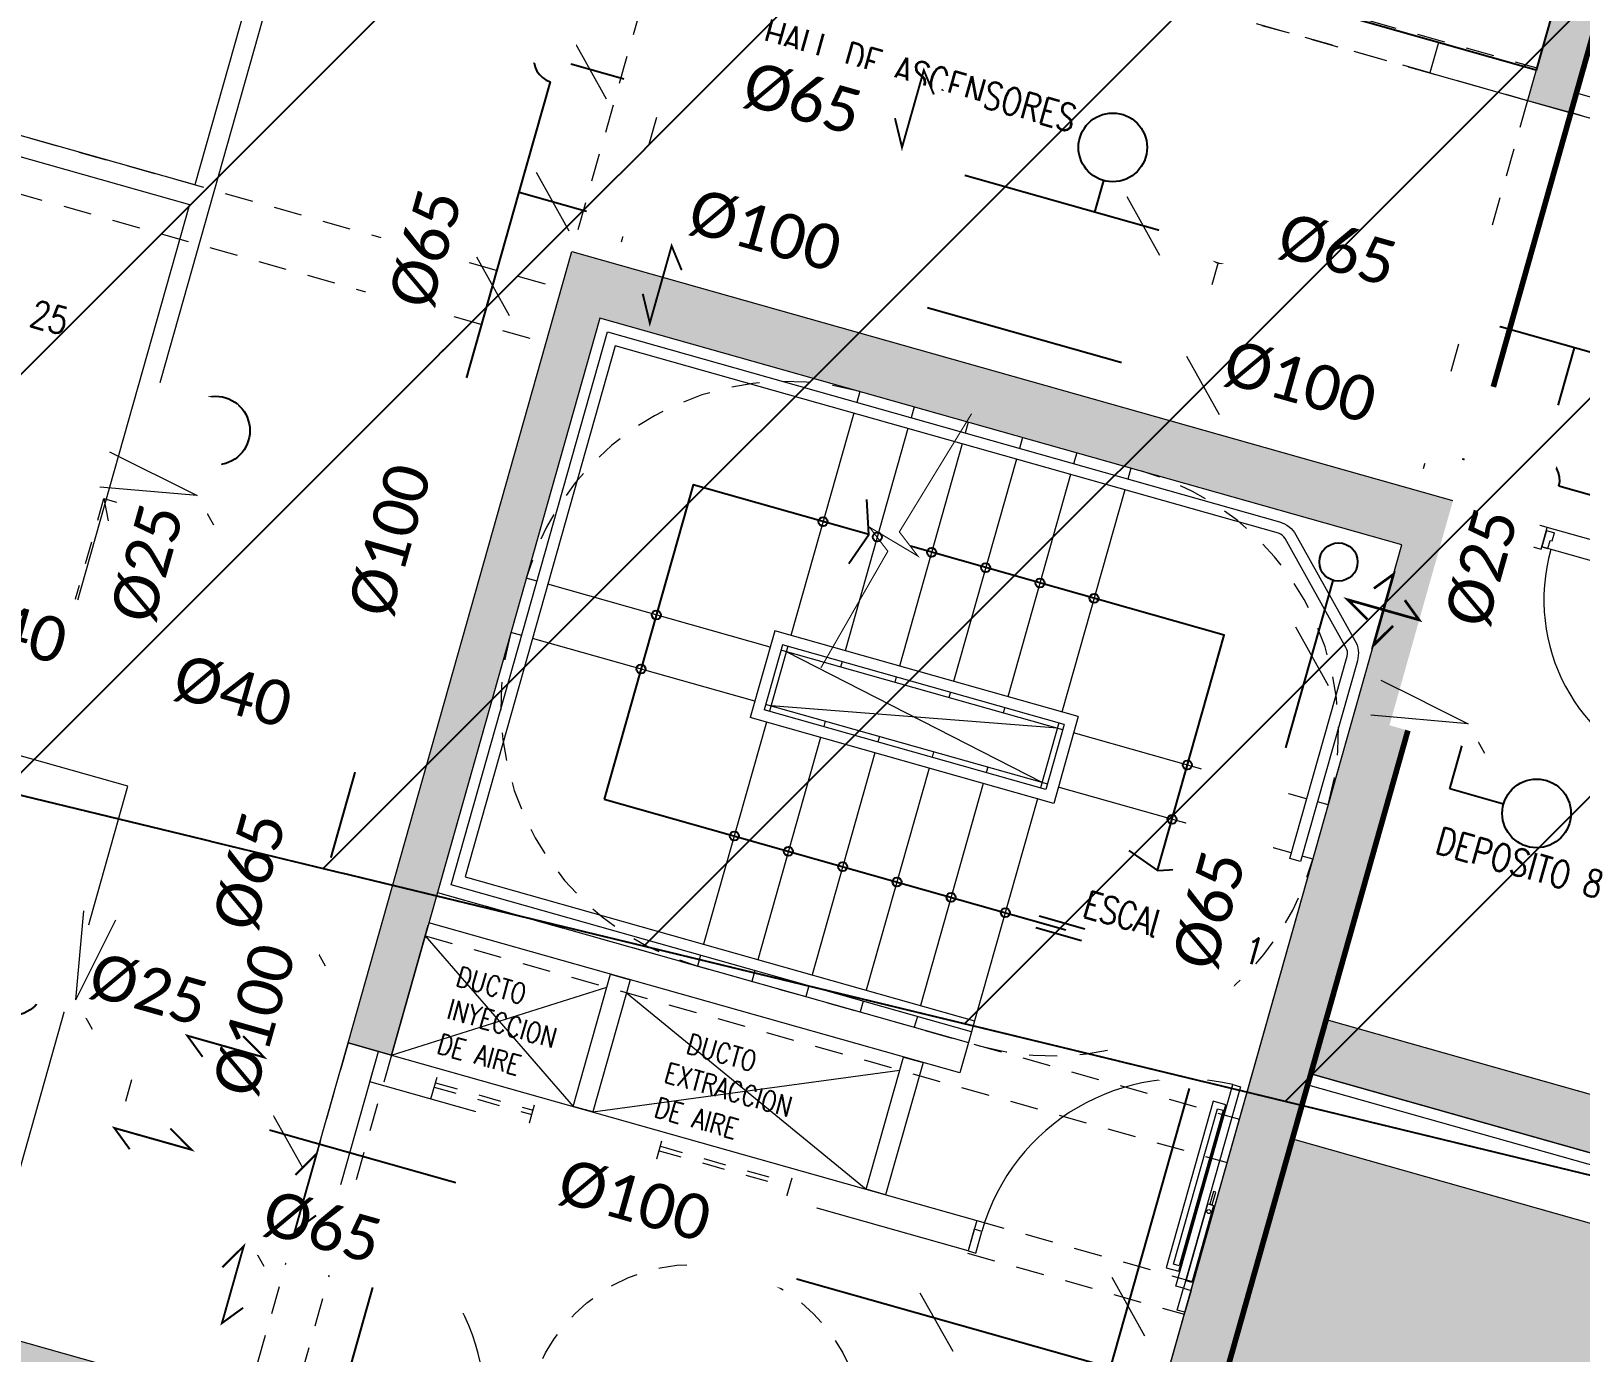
# Model space of a CAD drawing. Header units: inches. Extents: x 0 to 766, y -245 to 236.
# Drawn here: x 116.88 to 123.75, y -206.51 to -200.65 of the extents above; entities that cross this region are included whole.
import ezdxf
from ezdxf.enums import TextEntityAlignment as Align

# ---------------------------------------------------------------- set-up
doc = ezdxf.new("R2010")
doc.units = ezdxf.units.IN
doc.header["$MEASUREMENT"] = 0
for name, pattern in [('CONTINUA', [0]), ('DASHED2', [0.375, 0.25, -0.125]), ('HIDDEN2', [0.1875, 0.125, -0.0625])]:
    doc.linetypes.add(name, pattern=pattern)
for name, color, linetype, lineweight in [('00 SOS 911 - ACCES. ACI', 125, 'Continuous', 9), ('000 SOS 911 - ACCESORIOS ACI', 3, 'Continuous', 20), ('000 SOS 911 ROCIADORES', 5, 'Continuous', 25), ('000 SOS 911 SOPORTES ACI', 3, 'Continuous', 25), ('000 SOS 911 TEXTOS', 4, 'Continuous', 0), ('000 SOS 911 TUBERIA ACI', 1, 'Continuous', 25), ('A-PLACAS', 251, 'Continuous', 9), ('A-VIGAS', 251, 'HIDDEN2', 9), ('BARANDAS', 251, 'Continuous', 9), ('CIRCULACION PEATONAL', 251, 'Continuous', 5), ('DOBLE MURO 0.09', 251, 'Continuous', 5), ('FLECHITAS', 251, 'Continuous', 9), ('HATCH', 251, 'Continuous', 9), ('MURO-BAJO', 251, 'Continuous', 9), ('MUROS', 251, 'Continuous', 9), ('NIVELES-NPT', 251, 'Continuous', 9), ('PROYECCION', 251, 'DASHED2', 9), ('PROYECCIONES', 251, 'HIDDEN2', 9), ('PUERTAS', 251, 'Continuous', 9), ('Tabique 0.09', 251, 'Continuous', 5), ('TEXTO-AMBIENTE', 251, 'Continuous', 9), ('TEXTO-INDICACIONES', 251, 'Continuous', 9)]:
    doc.layers.add(name, color=color, linetype=linetype, lineweight=lineweight)
doc.layers.add('relleno', color=7, linetype='Continuous')
doc.styles.add('P&R', font='calibril.ttf')
doc.styles.add('ROMANS', font='romans.shx', dxfattribs={"width": 0.8})
pattern_1 = [(344.214, (-77.247796, -333.846095), (0.05978425, 0.06558454), [0, -0.079375])]

# ---------------------------------------------------------------- blocks, each defined once
blk = doc.blocks.new('ESTR_PISO-SS')
at = {"layer": 'HATCH'}
h = blk.add_hatch(color=251, dxfattribs=at)
h.dxf.hatch_style = 1
h.paths.add_polyline_path([(16.4277, 16.4), (24.2777, 16.4), (24.2777, 16.15), (16.4277, 16.15)])
h.paths.add_polyline_path([(48.7277, 19.44), (44.4277, 19.44), (44.4277, 18.05), (36.6277, 18.05), (36.6277, 17.65), (34.7277, 17.65), (34.7277, 15.94), (31.9278, 15.94), (31.9278, 15.69), (34.9277, 15.69), (34.9277, 17.45), (36.8277, 17.45), (36.8277, 17.85), (44.6277, 17.85), (44.6277, 19.24), (48.7277, 19.24)])
h.paths.add_polyline_path([(8.4777, 13.45), (12.4777, 13.45), (12.4777, 13.12), (12.2777, 13.12), (12.2777, 13.2), (8.4777, 13.2)])
h.paths.add_polyline_path([(23.7209, 47.9769), (29.1093, 49.0791), (30.3277, 43.1237), (30.3277, 34.35), (47.1277, 34.35), (47.1277, 29.35), (48.0293, 29.35), (53.6444, 25.45), (50.1777, 20.4588), (50.1777, 19.24), (49.9777, 19.24), (49.9777, 20.5215), (53.366, 25.3999), (47.9667, 29.15), (46.8777, 29.15), (46.8777, 34.1), (30.0777, 34.1), (30.0777, 43.0984), (28.9145, 48.7841), (23.771, 47.732)])
h.paths.add_polyline_path([(-8.4813, 46.57), (-7.0908, 19.8455), (-0.8016, 20.2161), (-0.296, 10.5), (5.0277, 10.5), (5.0277, 13.2), (5.2777, 13.2), (5.2777, 10.25), (-0.5334, 10.25), (-1.0381, 19.9517), (-7.3274, 19.5811), (-8.7421, 46.77), (6.2027, 46.77), (6.2027, 46.57)])
h = blk.add_hatch(color=251, dxfattribs=at)
h.dxf.hatch_style = 1
h.paths.add_polyline_path([(8.4777, 18.6), (5.0277, 18.6), (5.0277, 17.15), (5.2777, 17.15), (5.2777, 18.35), (8.4777, 18.35)])
h.paths.add_polyline_path([(4.0277, 23.92), (8.4777, 23.92), (8.4777, 24.17), (5.2777, 24.17), (5.2777, 25.35), (5.0277, 25.35), (5.0277, 24.17), (4.0277, 24.17)])
h.paths.add_polyline_path([(12.4777, 20.57), (12.4777, 22.52), (16.1777, 22.52), (16.1777, 20.57), (16.3777, 20.57), (16.3777, 22.52), (16.8777, 22.52), (16.8777, 22.77), (12.4777, 22.77), (12.4777, 29.37), (12.2777, 29.37), (12.2777, 20.57)])
h.paths.add_polyline_path([(15.7777, 24.57), (19.0777, 24.57), (19.0777, 24.82), (15.7777, 24.82)])
h.paths.add_polyline_path([(-2.2828, 28.4768), (-2.882, 28.4456), (-2.869, 28.196), (-2.2698, 28.2272)])
h.paths.add_polyline_path([(-2.023, 23.4836), (-2.6222, 23.4524), (-2.6092, 23.2027), (-2.01, 23.2339)])
h.paths.add_polyline_path([(-2.5426, 33.4701), (-3.1418, 33.4389), (-3.1288, 33.1892), (-2.5296, 33.2204)])
h.paths.add_polyline_path([(4.0277, 33.97), (9.1277, 33.97), (9.1277, 33.72), (5.3777, 33.72), (5.3777, 33.32), (5.1277, 33.32), (5.1277, 33.72), (4.0277, 33.72)])
h.paths.add_polyline_path([(4.0277, 29.27), (5.0277, 29.27), (5.0277, 29.87), (5.3777, 29.87), (5.3777, 29.27), (8.4777, 29.27), (8.4777, 29.02), (4.0277, 29.02)])
h.paths.add_polyline_path([(5.6777, 44.02), (6.5277, 44.02), (6.5277, 43.72), (5.6777, 43.72)])
h.paths.add_polyline_path([(6.0277, 41.32), (6.0277, 40.27), (5.6777, 40.27), (5.6777, 41.32)])
h.paths.add_polyline_path([(3.1777, 41.07), (3.1777, 41.67), (2.9277, 41.67), (2.9277, 41.07)])
h.paths.add_polyline_path([(-3.1885, 41.0718), (-3.7877, 41.0406), (-3.7747, 40.7909), (-3.1755, 40.8221)])
h.paths.add_polyline_path([(17.7277, 41.32), (17.7277, 40.27), (17.3777, 40.27), (17.3777, 41.32)])
h.paths.add_polyline_path([(24.6277, 44.795), (24.6277, 44.195), (24.3777, 44.195), (24.3777, 44.795)])
h.paths.add_polyline_path([(24.6277, 40.87), (24.6277, 40.27), (24.3777, 40.27), (24.3777, 40.87)])
h.paths.add_polyline_path([(14.2777, 33.72), (18.2777, 33.72), (18.2777, 33.97), (14.2777, 33.97)])
h.paths.add_polyline_path([(15.7777, 29.37), (19.0777, 29.37), (19.0777, 29.12), (15.7777, 29.12)])
h.paths.add_polyline_path([(23.1777, 28.595), (23.7777, 28.595), (23.7777, 28.845), (23.1777, 28.845)])
h.paths.add_polyline_path([(23.1777, 33.72), (23.7777, 33.72), (23.7777, 33.97), (23.1777, 33.97)])
h.paths.add_polyline_path([(30.5777, 28.725), (31.1777, 28.725), (31.1777, 28.975), (30.5777, 28.975)])
h.paths.add_polyline_path([(36.6277, 29.65), (36.6277, 28.725), (36.8777, 28.725), (36.8777, 29.65)])
h.paths.add_polyline_path([(41.7527, 30), (41.7527, 29.4), (42.0027, 29.4), (42.0027, 30)])
h.paths.add_polyline_path([(46.8777, 23.1), (46.8777, 22.5), (47.1277, 22.5), (47.1277, 23.1)])
h.paths.add_polyline_path([(41.7527, 22.75), (41.7527, 22.15), (42.0027, 22.15), (42.0027, 22.75)])
h.paths.add_polyline_path([(28.0777, 15.69), (27.8277, 15.69), (27.8277, 16.4), (28.0777, 16.4)])
h.paths.add_polyline_path([(23.1777, 20.57), (23.7777, 20.57), (23.7777, 20.82), (23.1777, 20.82)])
h.paths.add_polyline_path([(23.1777, 23.47), (23.7777, 23.47), (23.7777, 23.72), (23.1777, 23.72)])
h.paths.add_polyline_path([(30.5777, 20.15), (31.1777, 20.15), (31.1777, 20.4), (30.5777, 20.4)])
h.paths.add_polyline_path([(36.6277, 22.75), (36.6277, 22.15), (36.8777, 22.15), (36.8777, 22.75)])
h.paths.add_polyline_path([(30.5777, 25.2), (31.1777, 25.2), (31.1777, 25.45), (30.5777, 25.45)])
h.paths.add_polyline_path([(18.9777, 20.57), (19.5777, 20.57), (19.5777, 20.82), (18.9777, 20.82)])
h.paths.add_polyline_path([(16.4277, 12.87), (12.2777, 12.87), (12.2777, 13.12), (16.1777, 13.12), (16.1777, 18.52), (12.4777, 18.52), (12.4777, 15.12), (12.2777, 15.12), (12.2777, 18.77), (16.4277, 18.77)])
h.paths.add_polyline_path([(5.0277, 13.45), (8.4777, 13.4501), (8.4777, 13.2), (5.0277, 13.2)])
h.paths.add_polyline_path([(6.2027, 46.52), (6.2027, 46.77), (17.7277, 46.77), (17.7277, 46.52)])
h.paths.add_polyline_path([(11.5527, 40.27), (11.8027, 40.27), (11.8027, 46.515), (11.5527, 46.515)])
at = {"layer": 'A-PLACAS', "elevation": 0}
for points in [[(12.4777, 20.57), (12.4777, 22.52), (16.1777, 22.52), (16.1777, 20.57), (16.3777, 20.57), (16.3777, 22.52), (16.8777, 22.52), (16.8777, 22.77), (12.4777, 22.77), (12.4777, 29.37), (12.2777, 29.37), (12.2777, 20.57)], [(16.4277, 12.87), (12.2777, 12.87), (12.2777, 13.12), (16.1777, 13.12), (16.1777, 18.52), (12.4777, 18.52), (12.4777, 15.12), (12.2777, 15.12), (12.2777, 18.77), (16.4277, 18.77)], [(16.4277, 16.4), (24.2777, 16.4), (24.2777, 16.15), (16.4277, 16.15)], [(8.4777, 13.45), (12.4777, 13.45), (12.4777, 13.12), (12.2777, 13.12), (12.2777, 13.2), (8.4777, 13.2)]]:
    blk.add_lwpolyline(points, close=True, dxfattribs=at)
at = {"layer": 'A-VIGAS'}
for p, q in [((12.4777, 20.72, 0), (16.1777, 20.72, 0)), ((12.2777, 20.57, 0), (12.2777, 18.77, 0)), ((12.4777, 20.57, 0), (16.1777, 20.57, 0)), ((12.4777, 20.57, 0), (12.4777, 18.77, 0)), ((16.1777, 20.57, 0), (16.1777, 18.77, 0)), ((16.3777, 20.57, 0), (16.3777, 18.77, 0)), ((23.1777, 20.57, 0), (16.3777, 20.57, 0)), ((8.4777, 18.6, 0), (12.2777, 18.6, 0)), ((8.4777, 18.35, 0), (12.2777, 18.35, 0)), ((12.4777, 15.87, 0), (16.1777, 15.87, 0)), ((12.4777, 15.67, 0), (16.1777, 15.67, 0)), ((12.2777, 15.12, 0), (12.2777, 13.45, 0)), ((12.4777, 15.12, 0), (12.4777, 13.45, 0))]:
    blk.add_line(p, q, dxfattribs=at)
blk = doc.blocks.new('PUERTABARRA')
at = {"layer": 'FLECHITAS'}
for points in [[(-0.5002, -0.0233), (-0.441, -0.0233), (-0.441, -0.0131), (-0.5002, -0.0131)], [(-0.0845, -0.0327), (-0.4406, -0.0327), (-0.4406, -0.0066), (-0.0845, -0.0066)], [(-0.8851, -0.134), (-0.117, -0.134), (-0.117, -0.0756), (-0.8851, -0.0756)], [(-0.1413, -0.1072), (-0.8584, -0.1072), (-0.8584, -0.0805), (-0.1413, -0.0805)]]:
    blk.add_lwpolyline(points, close=True, dxfattribs=at)
blk.add_circle((-0.4086, -0.0197), 0.0089, dxfattribs=at)
blk.add_arc((-0.0496, -0.0339), 0.9311, 182.22243, 270.0538, dxfattribs=at)
at = {"layer": 'PUERTAS'}
for points in [[(-0.05, 0), (0.05, 0), (0.05, -0.035), (-0.05, -0.035)], [(-0.98, -0.035), (-0.05, -0.035), (-0.05, -0.07), (-0.98, -0.07)], [(-0.05, -1), (0.05, -1), (0.05, -0.965), (-0.05, -0.965)]]:
    blk.add_lwpolyline(points, close=True, dxfattribs=at)
blk = doc.blocks.new('P-90 MARCO 3.5x1.5')
at = {"layer": 'PUERTAS'}
for p, q in [((0.038, 0.0762), (0.038, 0.8962)), ((0.038, 0.8962), (0.073, 0.8962)), ((0.073, 0.8962), (0.073, 0.0762)), ((0.038, 0.0762), (0.073, 0.0762))]:
    blk.add_line(p, q, dxfattribs=at)
at = {"layer": 'PUERTAS', "linetype": 'Continuous'}
for p, q in [((0, 0), (0, 0.0762)), ((0, 0.0762), (0.028, 0.0762)), ((0.028, 0.0762), (0.028, 0.0382)), ((0.9, 0.0762), (0.872, 0.0762)), ((0.872, 0.0762), (0.872, 0.0382)), ((0.9, 0), (0.9, 0.0762)), ((0.028, 0.0382), (0.038, 0.0382)), ((0.038, 0.0382), (0.038, 0)), ((0.862, 0.0382), (0.862, 0)), ((0.872, 0.0382), (0.862, 0.0382)), ((0, 0), (0.038, 0)), ((0.9, 0), (0.862, 0))]:
    blk.add_line(p, q, dxfattribs=at)
at = {"layer": 'PUERTAS', "color": 7, "linetype": 'Continuous'}
blk.add_arc((0.038, 0.0762), 0.82, 0, 87.55371, dxfattribs=at)
blk = doc.blocks.new('NPT')
at = {"layer": 'NIVELES-NPT'}
h = blk.add_hatch(color=256, dxfattribs=at)
h.paths.add_polyline_path([(0, -0.0613), (0, 0), (-0.0603, 0, 0.004279), (-0.0603, -0.001, 0.414214)])
h.paths.add_polyline_path([(0, 0), (0.0603, 0, 0.409209), (0, 0.0593)])
blk.add_line((0.932, 0), (-0.1193, 0), dxfattribs=at)
blk.add_lwpolyline([(0, -0.1598), (0, 0.1494)], dxfattribs=at)
at = {"layer": 'NIVELES-NPT', "linetype": 'Continuous'}
blk.add_circle((0, -0.001), 0.0603, dxfattribs=at)
at = {"layer": 'NIVELES-NPT', "style": 'ROMANS', "width": 0.8}
blk.add_attdef('N.P.T.±0.00', (0.1175, 0.0358), '', height=0.1, dxfattribs=at)
blk = doc.blocks.new('UPR1')
at = {"layer": '000 SOS 911 ROCIADORES'}
blk.add_circle((0, 0), 6, dxfattribs=at)
blk = doc.blocks.new('000 SOS911 - COLGADORES')
at = {"layer": '000 SOS 911 - ACCESORIOS ACI'}
blk.add_lwpolyline([(2289.8201, 2442.9039), (2290.0306, 2442.6931)], dxfattribs=at)
blk = doc.blocks.new('Soporte Doble Sentido')
at = {"layer": '000 SOS 911 SOPORTES ACI', "const_width": 0.02}
for points in [[(-0.114, 0.136), (0, 0.28), (0, -0.28), (0.103, -0.097)], [(0.136, 0.114), (0.28, 0), (-0.28, 0), (-0.097, -0.103)]]:
    blk.add_lwpolyline(points, dxfattribs=at)
blk = doc.blocks.new('Soporte Longitudinal')
at = {"layer": '000 SOS 911 SOPORTES ACI', "const_width": 0.02}
blk.add_lwpolyline([(-0.14, -0.149), (-0.405, 0), (0.405, 0), (0.197, 0.164)], dxfattribs=at)

msp = doc.modelspace()

# ---------------------------------------------------------------- hatches: boundary and pattern name
at = {"layer": 'HATCH'}
h = msp.add_hatch(dxfattribs=at)
h.set_pattern_fill('DOTS', color=251, scale=0.05, angle=-15.786)
h.set_pattern_definition(pattern_1)
h.paths.add_polyline_path([(139.8677, -210.9525), (137.5101, -210.286), (135.4864, -217.4442), (134.0672, -216.4305), (133.6944, -216.7986), (133.9888, -215.7573), (133.5627, -216.0701), (132.5468, -215.3444), (134.3063, -209.1205), (133.3441, -208.8484), (131.7118, -214.6221), (132.626, -214.8806), (132.558, -215.1211), (131.4032, -214.7947), (130.5982, -214.2196), (130.2254, -214.5878), (130.5198, -213.5465), (130.0937, -213.8592), (128.4204, -212.664), (129.838, -207.6494), (122.4765, -205.5682), (121.6658, -208.4358), (117.6712, -207.3065), (117.761, -206.9889), (117.1368, -206.8126), (117.1368, -206.8127), (111.0262, -205.085), (110.2236, -207.9237), (110.1274, -207.8965), (107.4205, -217.4713), (135.7598, -225.483)])
h = msp.add_hatch(dxfattribs=at)
h.set_pattern_fill('DOTS', color=251, scale=0.05, angle=-15.786)
h.set_pattern_definition(pattern_1)
h.paths.add_polyline_path([(139.8677, -210.9525), (137.5101, -210.286), (135.4864, -217.4442), (134.0672, -216.4305), (133.6944, -216.7986), (133.9888, -215.7573), (133.5627, -216.0701), (132.5468, -215.3444), (134.3063, -209.1205), (133.3441, -208.8484), (131.7118, -214.6221), (132.626, -214.8806), (132.558, -215.1211), (131.4032, -214.7947), (130.5982, -214.2196), (130.2254, -214.5878), (130.5198, -213.5465), (130.0937, -213.8592), (128.4204, -212.664), (129.838, -207.6494), (122.4765, -205.5682), (121.6658, -208.4358), (117.6712, -207.3065), (117.761, -206.9889), (117.1368, -206.8126), (117.1368, -206.8127), (111.0262, -205.085), (110.2236, -207.9237), (110.1274, -207.8965), (107.4205, -217.4713), (135.7598, -225.483)])

# ---------------------------------------------------------------- linework, layer by layer
at = {"color": 251}
msp.add_line((119.4215, -204.0603, 0), (121.4708, -204.6396, 0), dxfattribs=at)
at = {"color": 251, "elevation": 0}
for points in [[(120.5967, -202.8857), (119.8161, -202.665), (119.4215, -204.0603)], [(120.5077, -203.0137), (120.5967, -202.8857), (120.5879, -202.73)], [(121.8781, -204.3768), (122.1736, -203.3315), (120.7807, -202.9377)], [(121.7501, -204.2878), (121.8781, -204.3768), (122.0338, -204.368)], [(121.338, -204.6303), (121.5407, -204.6876)], [(121.3528, -204.578), (121.5555, -204.6353)]]:
    msp.add_lwpolyline(points, dxfattribs=at)
at = {"color": 251}
for centre in [(120.3934, -202.8282, 0), (120.634, -202.8962, 0), (120.8745, -202.9642, 0), (121.1151, -203.0322, 0), (121.3557, -203.1002, 0), (121.5962, -203.1682, 0), (119.6528, -203.2422, 0), (119.5848, -203.4828, 0), (122.0104, -203.9088, 0), (121.9424, -204.1494, 0), (119.9989, -204.2235, 0), (120.2395, -204.2915, 0), (120.4801, -204.3595, 0), (120.7206, -204.4275, 0), (120.9612, -204.4955, 0), (121.2018, -204.5636, 0)]:
    msp.add_circle(centre, 0.02, dxfattribs=at)
at = {"layer": '000 SOS 911 TUBERIA ACI'}
for p, q in [((117.6548, -202.5707, 0), (117.3629, -203.603, 0)), ((117.7678, -205.1462, 0), (116.9346, -204.9106, 0)), ((117.5488, -205.9212, 0), (118.4109, -206.1649, 0))]:
    msp.add_line(p, q, dxfattribs=at)
at = {"layer": '000 SOS 911 TUBERIA ACI', "elevation": 0}
for points in [[(119.2375, -200.6828), (120.7096, -195.4758), (117.8437, -194.6656)], [(117.5488, -205.9212), (120.3101, -196.1538)], [(133.8911, -204.9294), (119.0179, -200.7246)], [(119.0446, -201.3652), (119.1831, -200.8752)], [(121.6377, -201.3138), (121.598, -201.4542)], [(121.6695, -206.5849), (117.8724, -205.5114), (119.0446, -201.3652), (123.2747, -202.561)], [(123.1754, -204.0148), (123.729, -202.0565)], [(112.8212, -202.319), (118.1419, -203.8232)], [(123.2747, -202.561), (123.4671, -202.6154)], [(123.6595, -202.6698), (127.9178, -203.8737)], [(121.6695, -206.5849), (122.6578, -203.0891)], [(123.4136, -204.0821), (123.1754, -204.0148)], [(118.4109, -206.1649), (118.1661, -207.0308)]]:
    msp.add_lwpolyline(points, dxfattribs=at)
msp.add_lwpolyline([(122.2802, -202.8101), (122.2802, -202.8101)], close=True, dxfattribs=at)
at = {"layer": '000 SOS 911 TUBERIA ACI', "color": 5}
msp.add_circle((122.681, -203.0073, 0), 0.085, dxfattribs=at)
at = {"layer": '000 SOS 911 TUBERIA ACI', "color": 4}
for centre, start, end in [((119.2103, -200.779, 0), 74.214, 254.214), ((119.2103, -200.779, 0), 74.214, 254.214), ((123.5633, -202.6426, 0), 344.21398, 164.21398)]:
    msp.add_arc(centre, 0.1, start, end, dxfattribs=at)
at = {"layer": 'BARANDAS', "color": 251}
for p, q in [((120.1784, -203.313, 0), (120.0696, -203.6979, 0)), ((121.5256, -203.6938, 0), (120.1784, -203.313, 0)), ((120.2129, -203.3747, 0), (120.1313, -203.6634, 0)), ((121.4639, -203.7284, 0), (120.2129, -203.3747, 0)), ((121.3823, -204.017, 0), (120.1313, -203.6634, 0)), ((121.4168, -204.0788, 0), (120.0696, -203.6979, 0)), ((121.4639, -203.7284, 0), (121.3823, -204.017, 0)), ((121.5256, -203.6938, 0), (121.4168, -204.0788, 0))]:
    msp.add_line(p, q, dxfattribs=at)
at = {"layer": 'BARANDAS', "elevation": 0}
msp.add_lwpolyline([(122.7539, -203.3551, -0.198912), (122.7647, -203.4463), (122.513, -204.3367), (122.4648, -204.3231), (122.7188, -203.4247, 0.198912), (122.7143, -203.3867), (122.4442, -202.9036, 0.198912), (122.4141, -202.8799), (119.4709, -202.0478), (118.8044, -204.4054), (121.0658, -205.0447), (121.0522, -205.0928), (118.7427, -204.4399), (119.4364, -201.9861), (122.4198, -202.8295, -0.198912), (122.4918, -202.8864), (122.7539, -203.3551)], format="xyb", dxfattribs=at)
at = {"layer": 'DOBLE MURO 0.09', "color": 251}
for p, q in [((118.681, -204.4744, 0), (121.0386, -205.1409, 0)), ((121.0005, -205.2756, 0), (118.6429, -204.6091, 0)), ((121.0386, -205.1409, 0), (121.0005, -205.2756, 0))]:
    msp.add_line(p, q, dxfattribs=at)
at = {"layer": 'DOBLE MURO 0.09', "color": 251, "elevation": 0}
msp.add_lwpolyline([(120.2976, -198.0208), (119.7671, -199.8973), (120.3926, -200.0741), (120.4307, -199.9394), (119.9977, -199.817), (120.4901, -198.0752), (124.0505, -199.0818), (123.5581, -200.8235), (123.1251, -200.7011), (123.087, -200.8358), (123.7125, -201.0127)], dxfattribs=at)
msp.add_lwpolyline([(118.4192, -205.1798), (121.0751, -205.9307), (121.0371, -206.0654), (118.3811, -205.3145)], close=True, dxfattribs=at)
at = {"layer": 'MURO-BAJO', "color": 251}
for p, q in [((123.1251, -200.7011, 0), (122.259, -200.4563, 0)), ((120.5566, -202.2508, 0), (120.543, -202.2989, 0)), ((120.5294, -202.347, 0), (120.2506, -203.3334, 0)), ((120.7972, -202.3188, 0), (120.7836, -202.3669, 0)), ((120.77, -202.4151, 0), (120.4911, -203.4014, 0)), ((121.0378, -202.3868, 0), (121.0242, -202.435, 0)), ((121.0106, -202.4831, 0), (120.7317, -203.4694, 0)), ((121.2783, -202.4549, 0), (121.2647, -202.503, 0)), ((121.2511, -202.5511, 0), (120.9723, -203.5374, 0)), ((121.5189, -202.5229, 0), (121.5053, -202.571, 0)), ((121.4917, -202.6191, 0), (121.2129, -203.6054, 0)), ((121.7595, -202.5909, 0), (121.7459, -202.639, 0)), ((121.7323, -202.6871, 0), (121.4534, -203.6734, 0)), ((124.4738, -203.0984, 0), (123.6077, -202.8536, 0)), ((124.4493, -203.185, 0), (123.5832, -202.9402, 0)), ((119.1235, -203.0927, 0), (119.0754, -203.0791, 0)), ((120.158, -203.3852, 0), (119.1717, -203.1063, 0)), ((119.0555, -203.3333, 0), (119.0074, -203.3197, 0)), ((120.09, -203.6257, 0), (119.1036, -203.3469, 0)), ((120.237, -203.3815, 0), (120.1554, -203.6702, 0)), ((121.4571, -203.7524, 0), (120.2061, -203.3988, 0)), ((120.4775, -203.4495, 0), (120.4707, -203.4736, 0)), ((120.7181, -203.5175, 0), (120.7113, -203.5416, 0)), ((120.9587, -203.5855, 0), (120.9519, -203.6096, 0)), ((121.365, -203.9862, 0), (120.1381, -203.6393, 0)), ((121.1993, -203.6535, 0), (121.1925, -203.6776, 0)), ((120.1418, -203.7183, 0), (119.8629, -204.7046, 0)), ((120.4027, -203.7141, 0), (120.3959, -203.7382, 0)), ((121.4398, -203.7216, 0), (121.3582, -204.0102, 0)), ((120.3823, -203.7863, 0), (120.1035, -204.7727, 0)), ((120.6433, -203.7822, 0), (120.6365, -203.8062, 0)), ((122.5396, -204.0585, 0), (121.5052, -203.766, 0)), ((120.6229, -203.8543, 0), (120.344, -204.8407, 0)), ((120.8839, -203.8502, 0), (120.8771, -203.8742, 0)), ((120.8635, -203.9223, 0), (120.5846, -204.9087, 0)), ((121.1244, -203.9182, 0), (121.1176, -203.9422, 0)), ((121.104, -203.9903, 0), (120.8252, -204.9767, 0)), ((121.3891, -203.993, 0), (121.365, -203.9862, 0)), ((122.4716, -204.299, 0), (121.4372, -204.0066, 0)), ((121.3446, -204.0584, 0), (121.0658, -205.0447, 0)), ((122.6359, -204.0857, 0), (122.5878, -204.0721, 0)), ((122.5679, -204.3262, 0), (122.5198, -204.3126, 0)), ((119.8493, -204.7528, 0), (119.8357, -204.8009, 0)), ((120.0899, -204.8208, 0), (120.0763, -204.8689, 0)), ((120.3304, -204.8888, 0), (120.3168, -204.9369, 0)), ((120.571, -204.9568, 0), (120.5574, -205.0049, 0)), ((120.8116, -205.0248, 0), (120.798, -205.0729, 0)), ((121.0522, -205.0928, 0), (121.0386, -205.1409, 0))]:
    msp.add_line(p, q, dxfattribs=at)
at = {"layer": 'MURO-BAJO', "color": 251, "const_width": 0.005, "elevation": 0}
msp.add_lwpolyline([(120.3834, -203.4772), (120.6805, -202.9596), (120.5988, -202.8526), (120.8135, -202.9806), (120.7317, -202.8736), (121.0524, -202.349)], dxfattribs=at)
at = {"layer": 'MURO-BAJO', "color": 251, "elevation": 0}
msp.add_lwpolyline([(115.864, -203.5949), (115.1839, -206.0006), (116.6273, -206.4087), (117.3074, -204.003)], close=True, dxfattribs=at)
at = {"layer": 'MUROS'}
for p, q in [((119.4019, -201.9244, 0), (118.681, -204.4744, 0)), ((122.9623, -202.9309, 0), (119.4019, -201.9244, 0)), ((123.2301, -202.9027, 0), (122.6262, -205.039, 0)), ((121.4933, -208.1273, 0), (122.9623, -202.9309, 0)), ((118.4769, -205.1961, 0), (118.6402, -204.6188, 0)), ((122.6262, -205.039, 0), (123.829, -205.379, 0)), ((118.1022, -205.7865, 0), (118.2845, -205.1417, 0)), ((118.2369, -205.8245, 0), (118.4192, -205.1798, 0)), ((118.2845, -205.1417, 0), (118.4769, -205.1961, 0)), ((122.5446, -205.3277, 0), (122.5582, -205.2796, 0)), ((122.5582, -205.2796, 0), (130.1121, -207.4151, 0)), ((122.5446, -205.3277, 0), (130.0985, -207.4632, 0)), ((122.4765, -205.5682, 0), (121.6658, -208.4358, 0)), ((122.4765, -205.5682, 0), (129.838, -207.6494, 0)), ((118.2369, -205.8245, 0), (118.1022, -205.7865, 0))]:
    msp.add_line(p, q, dxfattribs=at)
at = {"layer": 'PROYECCION', "color": 251, "ltscale": 0.5}
msp.add_circle((119.8209, -206.8751, 0), 0.75, dxfattribs=at)
at = {"layer": 'PROYECCION', "ltscale": 0.5}
for centre, start, end in [((120.2302, -203.4056, 0), 74.214, 164.214), ((121.4811, -203.7592, 0), 344.214, 74.214), ((120.1622, -203.6461, 0), 164.214, 254.214), ((121.4131, -203.9998, 0), 254.214, 344.214)]:
    msp.add_arc(centre, 1.2, start, end, dxfattribs=at)
at = {"layer": 'PROYECCIONES'}
for p, q in [((123.087, -200.8358, 0), (122.2209, -200.591, 0)), ((121.0751, -205.9307, 0), (122.0374, -206.2027, 0)), ((121.0343, -206.075, 0), (121.9966, -206.347, 0))]:
    msp.add_line(p, q, dxfattribs=at)
at = {"layer": 'PROYECCIONES', "ltscale": 0.5}
for p, q in [((117.2008, -202.7258, 0), (117.3472, -203.4946, 0)), ((117.5376, -202.821, 0), (117.0104, -203.3994, 0)), ((117.2978, -205.4009, 0), (117.3386, -205.2565, 0)), ((118.6521, -205.3911, 0), (118.6902, -205.2564, 0)), ((118.6725, -205.319, 0), (119.1055, -205.4414, 0)), ((118.667, -205.3382, 0), (119.1001, -205.4606, 0)), ((119.0851, -205.5135, 0), (119.1232, -205.3788, 0)), ((119.6508, -205.6735, 0), (119.6889, -205.5388, 0)), ((119.6658, -205.6206, 0), (120.2432, -205.7838, 0)), ((119.6712, -205.6013, 0), (120.2486, -205.7645, 0)), ((120.2282, -205.8367, 0), (120.2663, -205.702, 0))]:
    msp.add_line(p, q, dxfattribs=at)
at = {"layer": 'PROYECCIONES', "color": 251, "linetype": 'Continuous'}
for p, q in [((121.365, -203.9862, 0), (120.2302, -203.4056, 0)), ((121.433, -203.7456, 0), (120.1622, -203.6461, 0))]:
    msp.add_line(p, q, dxfattribs=at)
at = {"layer": 'PROYECCIONES', "color": 251, "ltscale": 2, "const_width": 0.025, "elevation": 0}
msp.add_lwpolyline([(129.9801, -188.8594), (127.4229, -197.9048), (121.0959, -196.1161), (120.6062, -197.8483), (124.7921, -199.0317), (124.7241, -199.2722), (124.243, -199.1362), (123.2228, -202.7448), (123.2709, -202.7583), (121.6658, -208.4359), (117.6724, -207.3069), (117.7622, -206.9893), (106.3831, -203.7724), (109.3675, -193.2161), (112.0378, -193.971), (114.7038, -184.5407)], close=True, dxfattribs=at)
at = {"layer": 'PROYECCIONES', "ltscale": 0.5, "elevation": 0}
msp.add_lwpolyline([(117.2008, -202.7258), (117.5376, -202.821), (117.3472, -203.4946), (117.0104, -203.3994)], close=True, dxfattribs=at)
at = {"layer": 'PROYECCIONES', "linetype": 'Continuous', "elevation": 0}
for points in [[(118.6266, -204.6669), (119.2843, -205.4244)], [(118.4769, -205.1961), (119.4339, -204.8951)], [(119.5205, -204.9196), (120.5843, -205.7919)], [(119.3709, -205.4489), (120.734, -205.2627)]]:
    msp.add_lwpolyline(points, dxfattribs=at)
at = {"layer": 'Tabique 0.09', "lineweight": 0, "elevation": 0}
for points in [[(115.5745, -200.7592), (115.55, -200.8458), (117.5804, -201.4198), (117.0581, -203.2674), (117.0581, -203.2674), (116.2305, -203.0334), (116.206, -203.12), (117.1202, -203.3785), (118.241, -199.4139), (118.1544, -199.3894), (117.6049, -201.3332), (117.6049, -201.3332), (115.9113, -200.8544), (116.4363, -198.9972), (117.2639, -199.2312), (117.2884, -199.1445), (115.5466, -198.6522), (115.5222, -198.7388), (116.3497, -198.9727), (115.8247, -200.8299)], [(119.4502, -204.8374), (119.5368, -204.8619), (119.3709, -205.4489), (119.2843, -205.4244)], [(120.7503, -205.2049), (120.8369, -205.2294), (120.6709, -205.8164), (120.5843, -205.7919)]]:
    msp.add_lwpolyline(points, close=True, dxfattribs=at)
for points in [[(116.206, -203.12), (117.1202, -203.3785), (118.241, -199.4139), (118.1544, -199.3894)], [(123.7107, -201.0121), (125.0597, -201.3935), (125.0842, -201.3069), (123.737, -200.9261), (123.7107, -201.0121)]]:
    msp.add_lwpolyline(points, dxfattribs=at)
at = {"layer": 'Tabique 0.09', "lineweight": 0}
msp.add_polyline3d([(123.5805, -202.9498, 0), (123.6077, -202.8536, 0), (123.2709, -202.7584, 0), (123.2437, -202.8546, 0), (123.5805, -202.9498, 0)], dxfattribs=at)

# ---------------------------------------------------------------- block references
at = {"rotation": 344.2139988296181}
msp.add_blockref('NPT', (122.1639, -201.6221, 0), dxfattribs=at).add_auto_attribs({'N.P.T.±0.00': 'N.P.T. -1.45'})
at = {"layer": '00 SOS 911 - ACCES. ACI', "rotation": 344.2139988296181}
for p in [(-2749.584, -1930.1648, 0), (-2749.584, -1930.1648, 0), (-2750.4965, -1930.4168, 0), (-2745.5482, -1931.1289, 0), (-2744.8541, -1931.4302, 0), (-2744.8541, -1931.4302, 0), (-2751.0346, -1932.6553, 0), (-2750.2737, -1933.707, 0), (-2746.3643, -1934.0158, 0), (-2747.2152, -1934.0851, 0)]:
    msp.add_blockref('000 SOS911 - COLGADORES', p, dxfattribs=at)
at = {"layer": '000 SOS 911 ROCIADORES', "xscale": 0.0254, "yscale": 0.0254, "zscale": 0.0254, "rotation": 344.2139988296181}
for p in [(121.6792, -201.1669, 0), (117.6962, -202.4241, 0), (123.5603, -204.1236, 0), (116.7879, -204.8695, 0)]:
    msp.add_blockref('UPR1', p, dxfattribs=at)
at = {"layer": 'CIRCULACION PEATONAL', "color": 251, "linetype": 'CONTINUA', "ltscale": 0.25, "rotation": 344.2139988296181}
msp.add_blockref('ESTR_PISO-SS', (102.3565, -216.3514, 0), dxfattribs=at)
at = {"layer": 'PUERTAS', "linetype": 'Continuous', "extrusion": (3.34118e-08, -4.68862e-08, 1), "rotation": 164.2141520499173}
msp.add_blockref('P-90 MARCO 3.5x1.5', (124.47, -203.1117, 0), dxfattribs=at)
at = {"layer": 'PUERTAS'}
for p, rotation in [((122.0129, -206.2893, 0), 254.2138230313253), ((117.9023, -206.7691, 0), 164.2138230313253)]:
    msp.add_blockref('PUERTABARRA', p, dxfattribs=dict(at, rotation=rotation))

# ---------------------------------------------------------------- texts
at = {"layer": 'TEXTO-AMBIENTE', "color": 251, "linetype": 'ByBlock', "style": 'ROMANS', "text_generation_flag": 6, "width": 0.8}
msp.add_text('HALL DE ASCENSORES', height=0.12, rotation=164.214, dxfattribs=at).set_placement((120.8077, -200.9054, 0), align=Align.CENTER)
at = {"layer": 'TEXTO-AMBIENTE', "color": 251, "char_height": 0.12, "attachment_point": 1, "rotation": 344.214, "line_spacing_factor": 0.8, "style": 'ROMANS'}
for s, width, insert in [('\\pxqc;DEPOSITO 25', 1.421229, (115.9653, -201.5787, 0)), ('\\pxqc;DEPOSITO 8', 1.352657, (122.851, -204.1004, 0))]:
    msp.add_mtext_dynamic_manual_height_columns(s, width=width, gutter_width=15, heights=[0], dxfattribs=dict(at, insert=insert))
at = {"layer": 'TEXTO-AMBIENTE', "color": 251, "insert": (121.4911, -204.4418, 0), "char_height": 0.12, "width": 0.982981, "attachment_point": 1, "rotation": 344.214, "style": 'ROMANS'}
msp.add_mtext('\\pxqc;{\\T0.95;ESCALERA 01}', dxfattribs=at)
at = {"layer": 'TEXTO-INDICACIONES', "color": 251, "style": 'ROMANS', "width": 0.8}
for s, p in [('DUCTO', (118.7573, -204.887, 0)), ('INYECCION', (118.7165, -205.0314, 0)), ('DE AIRE', (118.673, -205.1853, 0)), ('DUCTO', (119.7797, -205.1858, 0)), ('EXTRACCION', (119.6811, -205.3138, 0)), ('DE AIRE', (119.6376, -205.4678, 0))]:
    msp.add_text(s, height=0.09, rotation=344.214, dxfattribs=at).set_placement(p)

# ---------------------------------------------------------------- next in the draw order: texts
at = {"layer": '000 SOS 911 TEXTOS', "char_height": 0.2, "width": 1.371033, "attachment_point": 5, "style": 'P&R', "bg_fill": 2}
for s, insert, rotation in [('\\A1;%%C65', (120.3003, -200.9546, 0), 344.214), ('\\A1;%%C65', (122.6751, -201.6259, 0), 344.214), ('\\A1;%%C25', (117.3973, -203.0135, 0), 74.214), ('\\A1;%%C25', (123.3207, -203.0328, 0), 74.214), ('\\A1;%%C65', (122.1115, -204.5539, 0), 74.214), ('\\A1;%%C65', (118.1688, -205.9642, 0), 344.214)]:
    msp.add_mtext(s, dxfattribs=dict(at, insert=insert, rotation=rotation))

# ---------------------------------------------------------------- next in the draw order: linework, layer by layer
at = {"layer": '000 SOS 911 - ACCESORIOS ACI', "color": 4, "elevation": 0}
for points in [[(117.2262, -202.5189), (117.6146, -202.7128), (117.1822, -202.6746)], [(122.8687, -203.5323), (123.257, -203.7262), (122.8246, -203.688)]]:
    msp.add_lwpolyline(points, dxfattribs=at)
at = {"layer": '000 SOS 911 SOPORTES ACI', "elevation": 0}
msp.add_lwpolyline([(120.4901, -198.0752), (124.0505, -199.0818), (123.5581, -200.8235), (119.9977, -199.817), (120.4901, -198.0752)], dxfattribs=at)

# ---------------------------------------------------------------- next in the draw order: block references
at = {"layer": '00 SOS 911 - ACCES. ACI', "rotation": 344.2139988296181}
for p in [(-2748.7535, -1928.5247, 0), (-2748.7535, -1928.5247, 0), (-2746.2968, -1929.2192, 0), (-2746.2968, -1929.2192, 0), (-2750.1021, -1933.269, 0)]:
    msp.add_blockref('000 SOS911 - COLGADORES', p, dxfattribs=at)
at = {"layer": '000 SOS 911 SOPORTES ACI'}
for name, p, xscale, yscale, zscale, rotation in [('Soporte Doble Sentido', (122.8807, -203.2196, 0), 0.5859375000000001, 0.5859375000000001, 0.5859375000000001, 344.2139988296181), ('Soporte Longitudinal', (117.7731, -206.215, 0), 0.4394531250000001, 0.4394531250000001, 0.4394531250000001, 254.213998829618)]:
    msp.add_blockref(name, p, dxfattribs=dict(at, xscale=xscale, yscale=yscale, zscale=zscale, rotation=rotation))

# ---------------------------------------------------------------- next in the draw order: texts
at = {"layer": '000 SOS 911 TEXTOS', "char_height": 0.2, "width": 1.371033, "attachment_point": 5, "style": 'P&R', "bg_fill": 2}
for s, insert, rotation in [('\\A1;%%C100', (120.1346, -201.5407, 0), 344.214), ('\\A1;%%C100', (122.5094, -202.2121, 0), 344.214), ('\\A1;%%C65', (117.852, -204.3809, 0), 74.214), ('\\A1;%%C100', (119.5558, -205.8463, 0), 344.214)]:
    msp.add_mtext(s, dxfattribs=dict(at, insert=insert, rotation=rotation))

# ---------------------------------------------------------------- next in the draw order: block references
at = {"layer": '00 SOS 911 - ACCES. ACI', "rotation": 344.2139988296181}
for p in [(-2746.0324, -1929.927, 0), (-2746.0324, -1929.927, 0), (-2750.4002, -1933.0517, 0), (-2750.4002, -1933.0517, 0)]:
    msp.add_blockref('000 SOS911 - COLGADORES', p, dxfattribs=at)
at = {"layer": '000 SOS 911 SOPORTES ACI', "xscale": -0.4394531250000001, "yscale": 0.4394531250000001, "zscale": 0.439453125, "rotation": 254.2139988296181}
for p in [(120.7919, -200.9957, 0), (119.6724, -201.7754, 0)]:
    msp.add_blockref('Soporte Longitudinal', p, dxfattribs=at)

# ---------------------------------------------------------------- next in the draw order: texts
at = {"layer": '000 SOS 911 TEXTOS', "char_height": 0.2, "width": 1.371033, "attachment_point": 5, "style": 'P&R', "bg_fill": 2}
for s, insert, rotation in [('\\A1;%%C65', (119.0591, -200.1112, 0), 74.214), ('\\A1;%%C40', (116.7735, -203.3041, 0), 344.214)]:
    msp.add_mtext(s, dxfattribs=dict(at, insert=insert, rotation=rotation))

# ---------------------------------------------------------------- next in the draw order: texts
for s, insert, rotation in [('\\A1;%%C65', (118.6334, -201.617, 0), 74.214), ('\\A1;%%C40', (117.7721, -203.5864, 0), 344.214), ('\\A1;{\\C256;%%C25}', (117.3975, -204.9095, 0), 344.214)]:
    msp.add_mtext(s, dxfattribs=dict(at, insert=insert, rotation=rotation))

# ---------------------------------------------------------------- next in the draw order: linework, layer by layer
at = {"layer": '000 SOS 911 - ACCESORIOS ACI'}
for q in [(117.1115, -204.5558, 0), (117.2534, -204.5959, 0)]:
    msp.add_line((117.0764, -204.951, 0), q, dxfattribs=at)

# ---------------------------------------------------------------- next in the draw order: block references
at = {"layer": '00 SOS 911 - ACCES. ACI', "rotation": 344.2139988296181}
for p in [(-2748.9192, -1929.1108, 0), (-2748.9192, -1929.1108, 0), (-2749.1845, -1929.4868, 0), (-2749.1845, -1929.4868, 0), (-2750.0007, -1932.3737, 0), (-2750.0007, -1932.3737, 0)]:
    msp.add_blockref('000 SOS911 - COLGADORES', p, dxfattribs=at)

# ---------------------------------------------------------------- next in the draw order: texts
at = {"layer": '000 SOS 911 TEXTOS', "char_height": 0.2, "width": 1.371033, "attachment_point": 5, "rotation": 74.214, "style": 'P&R', "bg_fill": 2}
for insert in [(119.2913, -200.025, 0), (118.4752, -202.9118, 0)]:
    msp.add_mtext('\\A1;%%C100', dxfattribs=dict(at, insert=insert))

# ---------------------------------------------------------------- next in the draw order: texts
at = {"layer": '000 SOS 911 TEXTOS', "insert": (117.8731, -205.0415, 0), "char_height": 0.2, "width": 1.371033, "attachment_point": 5, "rotation": 74.214, "style": 'P&R', "bg_fill": 2}
msp.add_mtext('\\A1;%%C100', dxfattribs=at)

# ---------------------------------------------------------------- next in the draw order: hatches: boundary and pattern name
at = {"layer": 'relleno'}
h = msp.add_hatch(dxfattribs=at)
h.set_pattern_fill('ANSI31', color=4, scale=10)
h.set_pattern_definition([(45, (-1944.2017, 1291.7709), (-0.8838835, 0.8838835), [])])
h.paths.add_polyline_path([(132.0711, -176.4086), (106.8696, -169.232), (101.1491, -194.3701), (109.3319, -196.2303), (108.2034, -201.9551), (124.9743, -206.0146)])

# ---------------------------------------------------------------- next in the draw order: linework, layer by layer
at = {"layer": '000 SOS 911 SOPORTES ACI', "color": 4, "elevation": 0}
msp.add_lwpolyline([(106.8642, -169.2305), (132.0711, -176.4086), (124.9743, -206.0146), (108.2034, -201.9551), (109.3319, -196.2303), (101.1491, -194.3701), (106.8696, -169.232)], dxfattribs=at)
msp.add_lwpolyline([(106.8642, -169.2305), (132.0711, -176.4086), (124.9743, -206.0146), (108.2034, -201.9551), (109.3319, -196.2303), (101.1491, -194.3701), (106.8696, -169.232)], dxfattribs=at)
at = {"layer": '000 SOS 911 SOPORTES ACI', "elevation": 0}
msp.add_lwpolyline([(106.8642, -169.2305), (132.0711, -176.4087), (124.9743, -206.0146), (106.0065, -201.4233)], dxfattribs=at)

# ---------------------------------------------------------------- next in the draw order: block references
at = {"layer": '000 SOS 911 SOPORTES ACI'}
for p, xscale, yscale, zscale, rotation in [((117.7418, -205.1584, 0), 0.4394531249999999, 0.4394531249999999, 0.4394531249999999, 164.2139988296181), ((117.4181, -205.5682, 0), 0.4394531249999999, 0.4394531249999999, 0.4394531249999999, 164.2139988296181), ((118.0968, -205.8053, 0), 0.4394531250000001, 0.4394531250000001, 0.4394531250000001, 254.213998829618)]:
    msp.add_blockref('Soporte Longitudinal', p, dxfattribs=dict(at, xscale=xscale, yscale=yscale, zscale=zscale, rotation=rotation))

doc.saveas('drawing.dxf')
